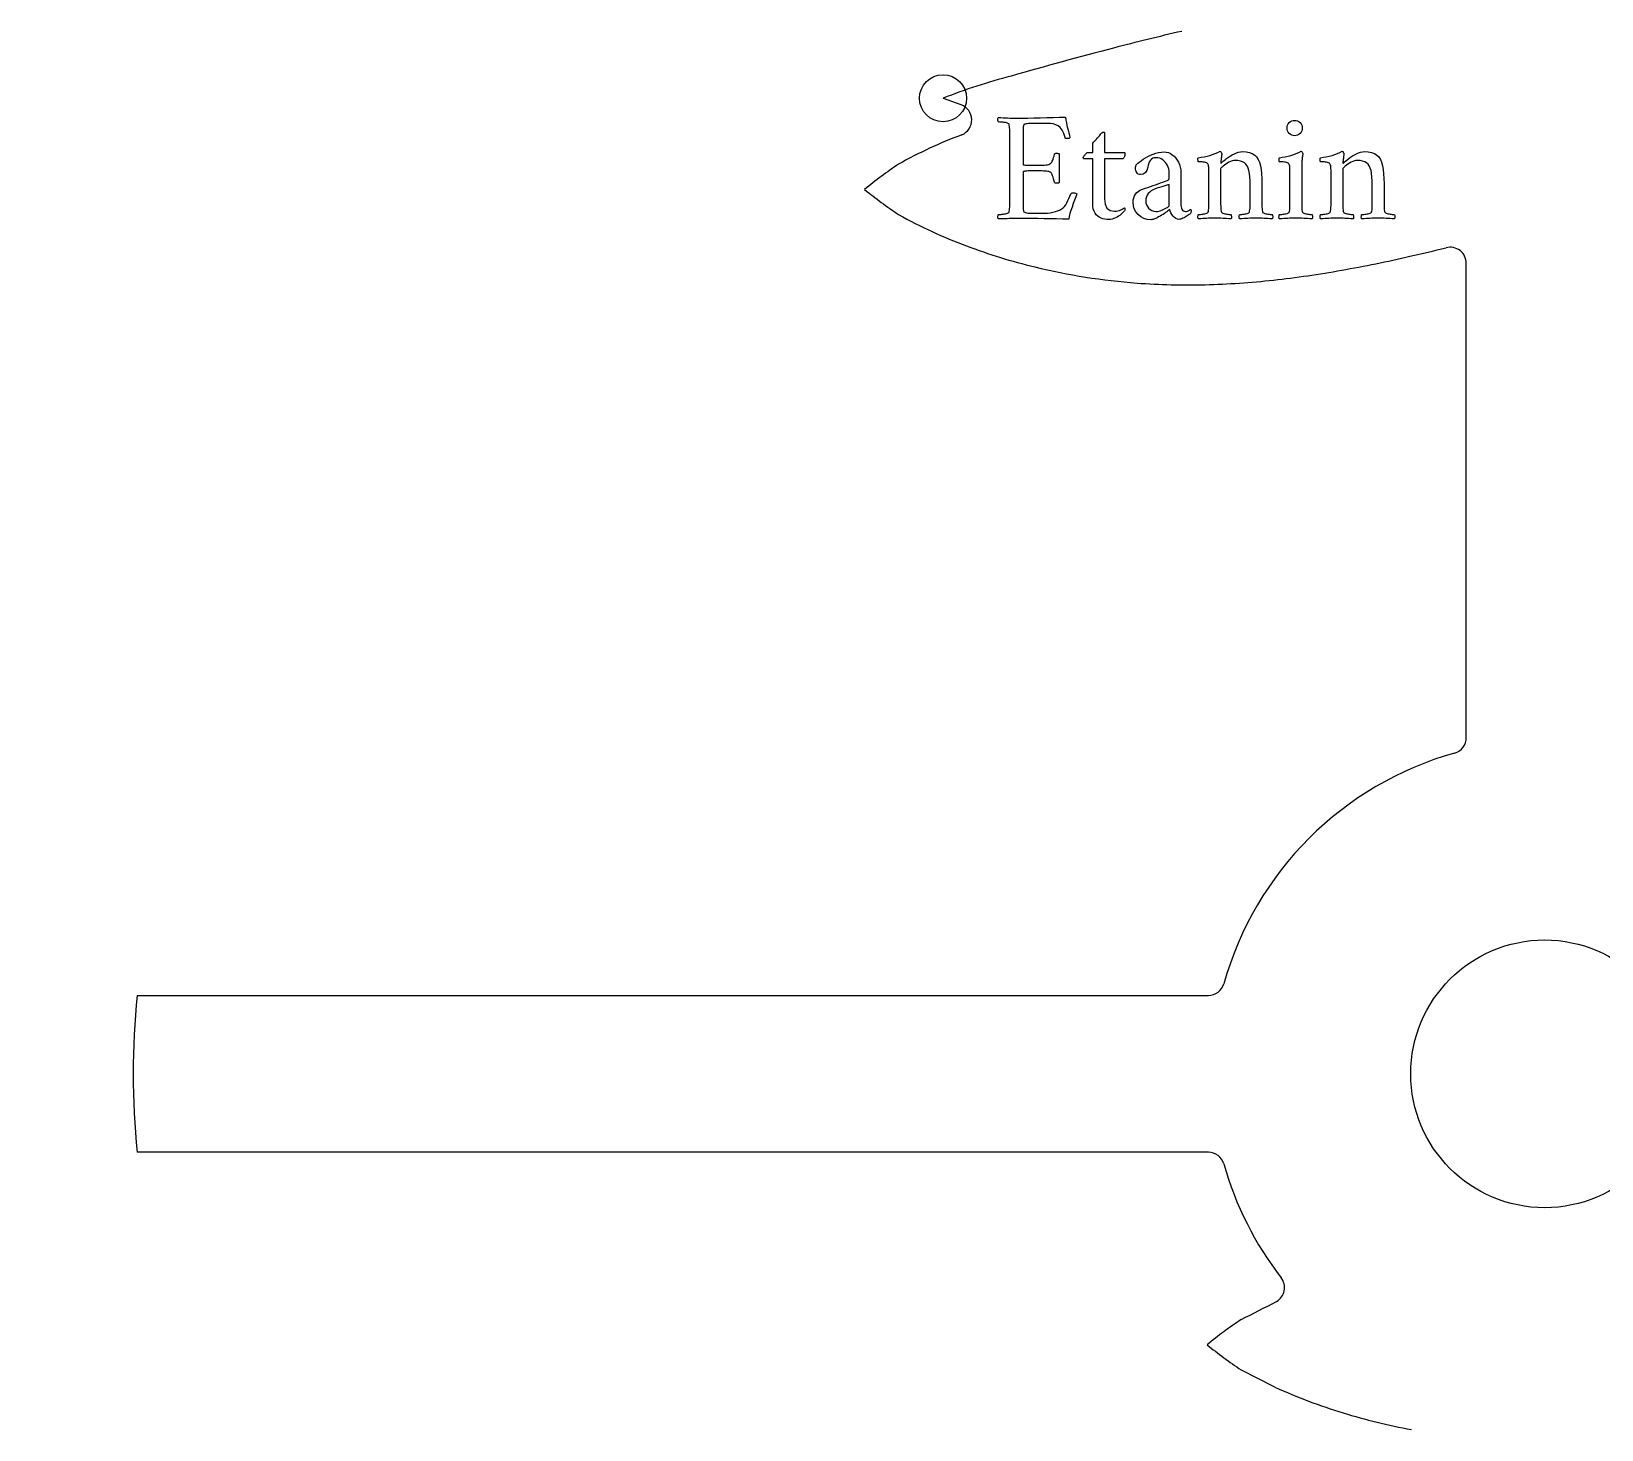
# Model space of a CAD drawing. Header units: millimetres. Extents: x -61 to 61, y -61 to 61.
# Drawn here: x -23.45 to 0.88, y -5.51 to 16.16 of the extents above; entities that cross this region are included whole.
import ezdxf

# ---------------------------------------------------------------- set-up
doc = ezdxf.new("R2010")
doc.units = ezdxf.units.MM
for name, color, linetype in [('CUT_INNER', 6, 'Continuous'), ('CUT_OUTER', 1, 'Continuous'), ('ENGRAVE', 7, 'Continuous'), ('TEXT', 5, 'Continuous')]:
    doc.layers.add(name, color=color, linetype=linetype)

msp = doc.modelspace()

# ---------------------------------------------------------------- linework, layer by layer
at = {"layer": 'CUT_INNER'}
for points in [[(-9.0428, 15.0203), (-9.317, 15.1188), (-9.3221, 15.121)], [(-1.215, 5.2115), (-1.215, 12.5624)], [(-21.8115, 1.2147), (-21.8058, 1.215), (-5.2115, 1.215)], [(-5.2115, -1.215), (-21.8058, -1.215), (-21.8115, -1.2147)], [(-4.1795, -4.8562), (-4.6987, -4.5926), (-4.7033, -4.59)]]:
    msp.add_lwpolyline(points, dxfattribs=at)
msp.add_circle((0, 0), 2.075, dxfattribs=at)
for centre, radius, start, end in [((-0.0003, 17.3601), 35.4923, 92.38122, 181.94185), ((-0.0001, 0), 57.7124, 121.992876, 268.538679), ((2.3646, -18.7432), 35.804, 102.89237, 104.63396), ((10.9201, -51.5631), 69.7207, 104.62263, 105.972902), ((-5.9287, 6.5154), 9.2504, 104.63418, 111.5207), ((-9.1273, 14.785), 0.25, 292.47879, 70.23331), ((-6.5729, 7.9811), 7.0178, 110.51072, 119.3323), ((-6.3282, 8.573), 6.6408, 123.67843, 129.34769), ((-5.6583, 19.7486), 7.7655, 231.06311, 235.91077), ((-6.3424, 19.8892), 7.5261, 240.82983, 249.66354), ((-5.7062, 21.5062), 9.2635, 249.44982, 256.29343), ((-7.0856, 34.4907), 22.3846, 280.13885, 282.90052), ((-6.3188, 31.7091), 19.5024, 282.52908, 284.22553), ((-1.465, 12.5624), 0.25, 0, 104.19928), ((-5.6089, 21.9062), 9.6752, 256.29474, 265.80765), ((-5.9559, 28.1732), 15.9669, 276.30547, 280.13894), ((-5.5288, 22.9358), 10.7079, 265.78268, 271.44181), ((-5.5789, 24.7783), 12.5511, 271.4591, 276.297), ((-1.465, 5.2115), 0.25, 286.17188, 0), ((-0.001, 0.001), 5.1623, 105.67065, 164.32935), ((-5.2115, 1.465), 0.25, 270, 343.82812), ((-9.4722, 0), 12.3989, 174.37769, 185.62231), ((-0.0033, 17.3565), 35.4882, 208.67828, 236.6805), ((-5.2115, -1.465), 0.25, 16.17188, 90), ((-0.0085, -0.0043), 5.1542, 195.65788, 217.78609), ((-4.2808, -3.3137), 0.25, 300.39362, 37.26562), ((-33.9672, 54.4401), 65.1864, 296.674836, 297.216087), ((-1.0208, -9.3346), 6.6408, 123.67843, 129.34769), ((-0.3509, 1.841), 7.7655, 231.06311, 235.91077), ((-0.5569, 3.135), 8.7739, 245.61417, 252.99988), ((-0.3467, 3.788), 9.4598, 252.93866, 259.53128)]:
    msp.add_arc(centre, radius, start, end, dxfattribs=at)
at = {"layer": 'CUT_OUTER'}
msp.add_circle((0, 0), 60.75, dxfattribs=at)
at = {"layer": 'ENGRAVE'}
for centre, radius in [((0, 17.3597), 40.0734), ((-9.323, 15.121), 0.3645)]:
    msp.add_circle(centre, radius, dxfattribs=at)
at = {"layer": 'TEXT'}
for points in [[(-8.1842, 14.812), (-8.0986, 14.8124), (-8.0087, 14.8138), (-7.9146, 14.8161), (-7.8163, 14.8192), (-7.7165, 14.8224), (-7.6179, 14.8247), (-7.5205, 14.826), (-7.4243, 14.8265), (-7.4178, 14.7826), (-7.4103, 14.7406), (-7.402, 14.7003), (-7.3928, 14.6619), (-7.3833, 14.6241), (-7.374, 14.5857), (-7.3651, 14.5467), (-7.3565, 14.507), (-7.3636, 14.5017), (-7.3728, 14.4979), (-7.3842, 14.4957), (-7.3976, 14.4949), (-7.4115, 14.496), (-7.4218, 14.4992), (-7.4285, 14.5045), (-7.4315, 14.5119), (-7.4528, 14.5768), (-7.4781, 14.6286), (-7.5073, 14.6675), (-7.5404, 14.6934), (-7.577, 14.7103), (-7.6167, 14.7224), (-7.6593, 14.7297), (-7.705, 14.7321), (-7.9083, 14.7321), (-7.9171, 14.732), (-7.9289, 14.7318), (-7.9437, 14.7314), (-7.9615, 14.7309), (-7.9806, 14.7301), (-7.9991, 14.7288), (-8.0169, 14.727), (-8.0341, 14.7248), (-8.0493, 14.722), (-8.0608, 14.7182), (-8.0686, 14.7135), (-8.0729, 14.7079), (-8.0761, 14.6949), (-8.0786, 14.6801), (-8.0804, 14.6634), (-8.0813, 14.645), (-8.0819, 14.6255), (-8.0822, 14.6056), (-8.0825, 14.5855), (-8.0825, 14.5651), (-8.0825, 14.5571), (-8.0825, 14.55), (-8.0825, 14.5438), (-8.0825, 14.5385), (-8.0825, 14.098), (-8.0806, 14.0936), (-8.0747, 14.0901), (-8.0649, 14.0876), (-8.0511, 14.0859), (-8.0349, 14.0849), (-8.0178, 14.0841), (-7.9998, 14.0836), (-7.9809, 14.0835), (-7.8575, 14.0835), (-7.8175, 14.0838), (-7.7821, 14.0847), (-7.7515, 14.0862), (-7.7256, 14.0883), (-7.7036, 14.0915), (-7.6847, 14.0962), (-7.6691, 14.1024), (-7.6566, 14.1101), (-7.6463, 14.1196), (-7.6372, 14.1313), (-7.6294, 14.1451), (-7.6227, 14.1609), (-7.6165, 14.1794), (-7.61, 14.2009), (-7.6032, 14.2254), (-7.5961, 14.2529), (-7.5931, 14.2603), (-7.5864, 14.2656), (-7.5761, 14.2688), (-7.5622, 14.2698), (-7.5487, 14.2691), (-7.5374, 14.2668), (-7.5282, 14.263), (-7.5211, 14.2577), (-7.5211, 13.8124), (-7.5271, 13.8082), (-7.5356, 13.8052), (-7.5465, 13.8034), (-7.5598, 13.8027), (-7.5729, 13.8038), (-7.5834, 13.807), (-7.5911, 13.8123), (-7.5961, 13.8197), (-7.6042, 13.8512), (-7.6115, 13.8781), (-7.6181, 13.9002), (-7.6239, 13.9177), (-7.6292, 13.9316), (-7.6342, 13.9431), (-7.6389, 13.9522), (-7.6433, 13.9588), (-7.6477, 13.9641), (-7.6527, 13.9688), (-7.658, 13.9731), (-7.6639, 13.977), (-7.6719, 13.9815), (-7.6838, 13.9852), (-7.6997, 13.9881), (-7.7195, 13.9903), (-7.7418, 13.992), (-7.7652, 13.9933), (-7.7896, 13.9944), (-7.8151, 13.9952), (-7.8408, 13.9957), (-7.8656, 13.9961), (-7.8898, 13.9963), (-7.9131, 13.9964), (-7.9294, 13.9963), (-7.9467, 13.9961), (-7.9651, 13.9957), (-7.9845, 13.9952), (-8.0038, 13.9944), (-8.0217, 13.9933), (-8.0383, 13.992), (-8.0535, 13.9903), (-8.0662, 13.988), (-8.0753, 13.9846), (-8.0807, 13.9801), (-8.0825, 13.9746), (-8.0825, 13.5244), (-8.0825, 13.5217), (-8.0825, 13.5184), (-8.0825, 13.5144), (-8.0825, 13.5099), (-8.0825, 13.4918), (-8.0822, 13.4712), (-8.0819, 13.4482), (-8.0813, 13.4228), (-8.0802, 13.399), (-8.078, 13.381), (-8.0748, 13.3688), (-8.0704, 13.3623), (-8.0577, 13.3546), (-8.0435, 13.3487), (-8.028, 13.3443), (-8.0112, 13.3417), (-7.9911, 13.3401), (-7.9661, 13.339), (-7.9361, 13.3383), (-7.901, 13.3381), (-7.7873, 13.3381), (-7.7451, 13.3391), (-7.7032, 13.3423), (-7.6616, 13.3476), (-7.6203, 13.355), (-7.5813, 13.3644), (-7.5465, 13.3756), (-7.5159, 13.3886), (-7.4896, 13.4034), (-7.4633, 13.4222), (-7.44, 13.4449), (-7.4197, 13.4713), (-7.4025, 13.5014), (-7.3869, 13.5342), (-7.3716, 13.5683), (-7.3566, 13.6038), (-7.342, 13.6406), (-7.338, 13.6469), (-7.3311, 13.6515), (-7.3211, 13.6542), (-7.3081, 13.6551), (-7.2881, 13.6542), (-7.2718, 13.6515), (-7.2591, 13.6469), (-7.25, 13.6406), (-7.2673, 13.5914), (-7.2854, 13.5408), (-7.3042, 13.4886), (-7.3238, 13.4349), (-7.342, 13.3824), (-7.3568, 13.3338), (-7.3681, 13.2892), (-7.3759, 13.2485), (-7.4713, 13.2488), (-7.5664, 13.2497), (-7.6613, 13.2512), (-7.7558, 13.2534), (-7.8532, 13.2555), (-7.9567, 13.257), (-8.0662, 13.2579), (-8.1818, 13.2582), (-8.2219, 13.258), (-8.2598, 13.2573), (-8.2957, 13.2562), (-8.3294, 13.2546), (-8.3624, 13.253), (-8.396, 13.2518), (-8.4302, 13.2512), (-8.4649, 13.2509), (-8.4691, 13.2567), (-8.4719, 13.2643), (-8.4733, 13.2736), (-8.4734, 13.2848), (-8.4724, 13.296), (-8.4707, 13.3054), (-8.4682, 13.313), (-8.4649, 13.3187), (-8.4562, 13.3189), (-8.4444, 13.3196), (-8.4295, 13.3207), (-8.4117, 13.3223), (-8.3926, 13.3245), (-8.3739, 13.3275), (-8.3557, 13.3312), (-8.3379, 13.3356), (-8.3224, 13.3406), (-8.311, 13.3459), (-8.3036, 13.3515), (-8.3004, 13.3574), (-8.2961, 13.373), (-8.2928, 13.3907), (-8.2906, 13.4105), (-8.2895, 13.4325), (-8.2889, 13.4559), (-8.2886, 13.4803), (-8.2883, 13.5055), (-8.2883, 13.5317), (-8.2883, 14.5409), (-8.2883, 14.5672), (-8.2886, 14.5926), (-8.2889, 14.6174), (-8.2895, 14.6413), (-8.2906, 14.6638), (-8.2928, 14.684), (-8.2961, 14.7019), (-8.3004, 14.7176), (-8.3036, 14.7244), (-8.311, 14.7303), (-8.3224, 14.7353), (-8.3379, 14.7394), (-8.3557, 14.7428), (-8.3739, 14.7457), (-8.3926, 14.7482), (-8.4117, 14.7503), (-8.4295, 14.7518), (-8.4444, 14.753), (-8.4562, 14.7537), (-8.4649, 14.7539), (-8.4682, 14.7596), (-8.4707, 14.7672), (-8.4724, 14.7766), (-8.4734, 14.7878), (-8.4733, 14.799), (-8.4719, 14.8083), (-8.4691, 14.8159), (-8.4649, 14.8217), (-8.4288, 14.8204), (-8.3929, 14.8189), (-8.3574, 14.8173), (-8.3221, 14.8156), (-8.2872, 14.814), (-8.2526, 14.8129), (-8.2182, 14.8122), (-8.1842, 14.812)], [(-3.9924, 14.6595), (-3.9902, 14.6829), (-3.9836, 14.7046), (-3.9727, 14.7246), (-3.9573, 14.743), (-3.9389, 14.7583), (-3.9189, 14.7693), (-3.8972, 14.7759), (-3.8738, 14.7781), (-3.8504, 14.7759), (-3.8287, 14.7693), (-3.8087, 14.7583), (-3.7903, 14.743), (-3.775, 14.7246), (-3.764, 14.7046), (-3.7574, 14.6829), (-3.7552, 14.6595), (-3.7574, 14.6361), (-3.764, 14.6144), (-3.775, 14.5944), (-3.7903, 14.576), (-3.8087, 14.5606), (-3.8287, 14.5497), (-3.8504, 14.5431), (-3.8738, 14.5409), (-3.8972, 14.5431), (-3.9189, 14.5497), (-3.9389, 14.5606), (-3.9573, 14.576), (-3.9727, 14.5944), (-3.9836, 14.6144), (-3.9902, 14.6361), (-3.9924, 14.6595)], [(-6.8216, 14.2795), (-6.5167, 14.2795), (-6.5114, 14.2779), (-6.5076, 14.2729), (-6.5053, 14.2646), (-6.5046, 14.2529), (-6.5067, 14.2349), (-6.513, 14.2172), (-6.5236, 14.1998), (-6.5385, 14.1827), (-6.8216, 14.1827), (-6.8216, 13.5631), (-6.8118, 13.4784), (-6.7823, 13.4179), (-6.7331, 13.3816), (-6.6643, 13.3695), (-6.6383, 13.3709), (-6.6135, 13.375), (-6.5899, 13.3818), (-6.5675, 13.3913), (-6.5477, 13.4014), (-6.5318, 13.4101), (-6.5199, 13.4172), (-6.5118, 13.4228), (-6.5087, 13.421), (-6.5064, 13.4179), (-6.505, 13.4137), (-6.5046, 13.4083), (-6.5052, 13.396), (-6.507, 13.3859), (-6.51, 13.3779), (-6.5143, 13.372), (-6.5239, 13.3615), (-6.5357, 13.3496), (-6.5499, 13.3361), (-6.5663, 13.3211), (-6.5847, 13.3058), (-6.6047, 13.2915), (-6.6264, 13.278), (-6.6498, 13.2655), (-6.6746, 13.2549), (-6.7006, 13.2473), (-6.7278, 13.2428), (-6.7563, 13.2413), (-6.7863, 13.2426), (-6.8159, 13.2467), (-6.845, 13.2535), (-6.8737, 13.263), (-6.9008, 13.2761), (-6.9254, 13.2933), (-6.9474, 13.3148), (-6.9668, 13.3405), (-6.9827, 13.3712), (-6.9941, 13.4076), (-7.0009, 13.4499), (-7.0031, 13.4978), (-7.0031, 14.1827), (-7.1411, 14.1827), (-7.1434, 14.1832), (-7.1453, 14.1848), (-7.147, 14.1875), (-7.1484, 14.1912), (-7.1494, 14.1952), (-7.1502, 14.1988), (-7.1506, 14.2019), (-7.1508, 14.2045), (-7.1499, 14.2078), (-7.1471, 14.2127), (-7.1426, 14.2192), (-7.1363, 14.2275), (-7.1289, 14.2365), (-7.1214, 14.2453), (-7.1138, 14.254), (-7.106, 14.2626), (-7.0991, 14.27), (-7.0942, 14.2753), (-7.0912, 14.2785), (-7.0903, 14.2795), (-7.0031, 14.2795), (-7.0031, 14.4272), (-6.9905, 14.441), (-6.9768, 14.4559), (-6.9621, 14.4719), (-6.9463, 14.4889), (-6.9303, 14.5061), (-6.9151, 14.5228), (-6.9007, 14.5388), (-6.887, 14.5542), (-6.8752, 14.5676), (-6.8664, 14.5775), (-6.8606, 14.5839), (-6.8579, 14.5869), (-6.8529, 14.5911), (-6.8473, 14.5942), (-6.8414, 14.596), (-6.8349, 14.5966), (-6.8291, 14.5961), (-6.825, 14.5948), (-6.8225, 14.5925), (-6.8216, 14.5893)], [(-5.8971, 14.2892), (-5.8638, 14.2865), (-5.8315, 14.2783), (-5.8002, 14.2647), (-5.77, 14.2456), (-5.7418, 14.222), (-5.7165, 14.1948), (-5.694, 14.164), (-5.6744, 14.1295), (-5.6586, 14.092), (-5.6472, 14.052), (-5.6404, 14.0097), (-5.6381, 13.9649), (-5.6381, 13.4784), (-5.6371, 13.4563), (-5.6339, 13.4358), (-5.6286, 13.417), (-5.6212, 13.3998), (-5.6114, 13.3855), (-5.5988, 13.3753), (-5.5835, 13.3692), (-5.5655, 13.3671), (-5.5495, 13.368), (-5.5353, 13.3707), (-5.5229, 13.3753), (-5.5123, 13.3816), (-5.5035, 13.3881), (-5.4966, 13.3931), (-5.4914, 13.3966), (-5.4881, 13.3986), (-5.4858, 13.3981), (-5.4839, 13.3968), (-5.4822, 13.3945), (-5.4808, 13.3913), (-5.4798, 13.3878), (-5.479, 13.3847), (-5.4786, 13.3818), (-5.4784, 13.3792), (-5.4792, 13.3664), (-5.4814, 13.3544), (-5.4852, 13.3434), (-5.4905, 13.3332), (-5.4989, 13.3266), (-5.5096, 13.3187), (-5.5225, 13.3096), (-5.5377, 13.2993), (-5.5542, 13.2888), (-5.571, 13.2788), (-5.5881, 13.2694), (-5.6055, 13.2606), (-5.6225, 13.2532), (-5.6384, 13.2479), (-5.6533, 13.2447), (-5.6672, 13.2437), (-5.6919, 13.2469), (-5.7153, 13.2564), (-5.7373, 13.2723), (-5.7579, 13.2945), (-5.7762, 13.3201), (-5.7909, 13.3459), (-5.8022, 13.3721), (-5.81, 13.3986), (-5.8164, 13.3927), (-5.826, 13.3847), (-5.8388, 13.3745), (-5.8548, 13.3623), (-5.873, 13.3489), (-5.8926, 13.3353), (-5.9135, 13.3217), (-5.9358, 13.3078), (-5.9587, 13.2944), (-5.9815, 13.2818), (-6.0041, 13.2702), (-6.0266, 13.2594), (-6.0481, 13.2504), (-6.068, 13.244), (-6.0863, 13.2401), (-6.1028, 13.2388), (-6.1586, 13.2438), (-6.2099, 13.2585), (-6.2567, 13.2831), (-6.2989, 13.3175), (-6.3338, 13.359), (-6.3588, 13.4049), (-6.3737, 13.4552), (-6.3787, 13.5099), (-6.3762, 13.5449), (-6.3687, 13.5774), (-6.3563, 13.6072), (-6.3388, 13.6345), (-6.3189, 13.6582), (-6.2992, 13.6772), (-6.2796, 13.6915), (-6.2601, 13.7011), (-6.2253, 13.7134), (-6.1884, 13.7262), (-6.1496, 13.7394), (-6.1089, 13.7531), (-6.0678, 13.767), (-6.0281, 13.7807), (-5.9898, 13.7942), (-5.9528, 13.8076), (-5.9189, 13.8201), (-5.8898, 13.8312), (-5.8656, 13.8407), (-5.8463, 13.8487), (-5.8375, 13.8526), (-5.8306, 13.8569), (-5.8254, 13.8617), (-5.8221, 13.8669), (-5.82, 13.8736), (-5.8185, 13.8829), (-5.8175, 13.8948), (-5.8172, 13.9092), (-5.8172, 13.9722), (-5.8189, 13.9987), (-5.8239, 14.0251), (-5.8322, 14.0513), (-5.8439, 14.0774), (-5.8584, 14.1024), (-5.8753, 14.1252), (-5.8947, 14.146), (-5.9165, 14.1646), (-5.9402, 14.1799), (-5.9655, 14.1909), (-5.9923, 14.1975), (-6.0205, 14.1997), (-6.0488, 14.1972), (-6.0732, 14.19), (-6.0936, 14.1779), (-6.1101, 14.1609), (-6.1235, 14.1396), (-6.1349, 14.1143), (-6.1441, 14.0852), (-6.1512, 14.052), (-6.1664, 14.0023), (-6.19, 13.9667), (-6.222, 13.9454), (-6.2626, 13.9383), (-6.2808, 13.9402), (-6.2967, 13.9461), (-6.3104, 13.956), (-6.3219, 13.9697), (-6.3309, 13.9858), (-6.3373, 14.0024), (-6.3411, 14.0197), (-6.3424, 14.0375), (-6.3421, 14.042), (-6.3412, 14.0481), (-6.3397, 14.0559), (-6.3376, 14.0653), (-6.335, 14.0749), (-6.3321, 14.0832), (-6.329, 14.0901), (-6.3255, 14.0956), (-6.3054, 14.1133), (-6.2813, 14.1325), (-6.2533, 14.1532), (-6.2214, 14.1755), (-6.1864, 14.1977), (-6.1491, 14.2184), (-6.1096, 14.2376), (-6.0677, 14.2553), (-6.0248, 14.2701), (-5.9821, 14.2807), (-5.9395, 14.2871), (-5.8971, 14.2892)], [(-4.687, 14.294), (-4.6268, 14.2907), (-4.5745, 14.2807), (-4.53, 14.2641), (-4.4934, 14.2408), (-4.4634, 14.2106), (-4.4386, 14.173), (-4.4192, 14.1283), (-4.4051, 14.0762), (-4.395, 14.0168), (-4.3878, 13.9498), (-4.3835, 13.8752), (-4.3821, 13.7931), (-4.3821, 13.5317), (-4.382, 13.5055), (-4.3818, 13.4803), (-4.3814, 13.4559), (-4.3809, 13.4325), (-4.3797, 13.4105), (-4.3775, 13.3907), (-4.3743, 13.373), (-4.37, 13.3574), (-4.366, 13.3515), (-4.3588, 13.3459), (-4.3484, 13.3406), (-4.3349, 13.3356), (-4.3195, 13.3312), (-4.3037, 13.3275), (-4.2874, 13.3245), (-4.2707, 13.3223), (-4.255, 13.3207), (-4.2417, 13.3196), (-4.2308, 13.3189), (-4.2223, 13.3187), (-4.2191, 13.313), (-4.2166, 13.3054), (-4.2148, 13.296), (-4.2139, 13.2848), (-4.2139, 13.2736), (-4.2154, 13.2643), (-4.2182, 13.2567), (-4.2223, 13.2509), (-4.2575, 13.2533), (-4.2904, 13.2555), (-4.321, 13.2575), (-4.3494, 13.2594), (-4.3776, 13.261), (-4.4078, 13.2621), (-4.4399, 13.2628), (-4.474, 13.263), (-4.5072, 13.2628), (-4.5388, 13.2621), (-4.5689, 13.261), (-4.5975, 13.2594), (-4.6264, 13.2575), (-4.6574, 13.2555), (-4.6905, 13.2533), (-4.7257, 13.2509), (-4.7299, 13.2567), (-4.7327, 13.2643), (-4.7341, 13.2736), (-4.7342, 13.2848), (-4.7332, 13.296), (-4.7315, 13.3054), (-4.729, 13.313), (-4.7257, 13.3187), (-4.7172, 13.3189), (-4.7061, 13.3196), (-4.6924, 13.3207), (-4.6761, 13.3223), (-4.6588, 13.3245), (-4.6419, 13.3275), (-4.6255, 13.3312), (-4.6096, 13.3356), (-4.5956, 13.3406), (-4.5854, 13.3459), (-4.5787, 13.3515), (-4.5757, 13.3574), (-4.5714, 13.373), (-4.5681, 13.3907), (-4.5659, 13.4105), (-4.5648, 13.4325), (-4.5643, 13.4559), (-4.5639, 13.4803), (-4.5637, 13.5055), (-4.5636, 13.5317), (-4.5636, 13.7689), (-4.5648, 13.8387), (-4.5684, 13.9005), (-4.5745, 13.9542), (-4.5829, 14), (-4.5946, 14.0388), (-4.6102, 14.0717), (-4.6297, 14.0987), (-4.6531, 14.1198), (-4.6811, 14.1357), (-4.7142, 14.147), (-4.7525, 14.1538), (-4.7959, 14.1561), (-4.8182, 14.1544), (-4.8416, 14.1491), (-4.866, 14.1404), (-4.8915, 14.1283), (-4.9167, 14.1141), (-4.9402, 14.0995), (-4.9621, 14.0845), (-4.9823, 14.069), (-4.9992, 14.0544), (-5.0113, 14.0423), (-5.0186, 14.0327), (-5.021, 14.0254), (-5.021, 13.5317), (-5.0209, 13.5055), (-5.0207, 13.4803), (-5.0203, 13.4559), (-5.0198, 13.4325), (-5.0186, 13.4105), (-5.0165, 13.3907), (-5.0132, 13.373), (-5.0089, 13.3574), (-5.0049, 13.3515), (-4.9977, 13.3459), (-4.9873, 13.3406), (-4.9738, 13.3356), (-4.9584, 13.3312), (-4.9426, 13.3275), (-4.9264, 13.3245), (-4.9097, 13.3223), (-4.8939, 13.3207), (-4.8806, 13.3196), (-4.8697, 13.3189), (-4.8613, 13.3187), (-4.858, 13.313), (-4.8555, 13.3054), (-4.8538, 13.296), (-4.8528, 13.2848), (-4.8529, 13.2736), (-4.8543, 13.2643), (-4.8571, 13.2567), (-4.8613, 13.2509), (-4.8964, 13.2533), (-4.9293, 13.2555), (-4.96, 13.2575), (-4.9883, 13.2594), (-5.0165, 13.261), (-5.0467, 13.2621), (-5.0789, 13.2628), (-5.113, 13.263), (-5.1461, 13.2628), (-5.1777, 13.2621), (-5.2078, 13.261), (-5.2364, 13.2594), (-5.2653, 13.2575), (-5.2963, 13.2555), (-5.3294, 13.2533), (-5.3647, 13.2509), (-5.3688, 13.2567), (-5.3716, 13.2643), (-5.3731, 13.2736), (-5.3731, 13.2848), (-5.3722, 13.296), (-5.3704, 13.3054), (-5.3679, 13.313), (-5.3647, 13.3187), (-5.3561, 13.3189), (-5.345, 13.3196), (-5.3313, 13.3207), (-5.315, 13.3223), (-5.2977, 13.3245), (-5.2809, 13.3275), (-5.2645, 13.3312), (-5.2485, 13.3356), (-5.2346, 13.3406), (-5.2243, 13.3459), (-5.2176, 13.3515), (-5.2146, 13.3574), (-5.2103, 13.373), (-5.207, 13.3907), (-5.2049, 13.4105), (-5.2037, 13.4325), (-5.2032, 13.4559), (-5.2028, 13.4803), (-5.2026, 13.5055), (-5.2025, 13.5317), (-5.2025, 13.9625), (-5.2026, 13.9758), (-5.2028, 13.9915), (-5.2032, 14.0097), (-5.2037, 14.0302), (-5.2049, 14.0507), (-5.207, 14.0684), (-5.2103, 14.0833), (-5.2146, 14.0956), (-5.2199, 14.1057), (-5.2285, 14.114), (-5.2405, 14.1208), (-5.2558, 14.1258), (-5.2727, 14.1296), (-5.2896, 14.1325), (-5.3066, 14.1345), (-5.3235, 14.1355), (-5.3389, 14.1361), (-5.3514, 14.1364), (-5.3607, 14.1367), (-5.3671, 14.1367), (-5.3683, 14.1404), (-5.3695, 14.1464), (-5.3707, 14.1549), (-5.3719, 14.1658), (-5.3725, 14.177), (-5.3719, 14.1863), (-5.3701, 14.1939), (-5.3671, 14.1997), (-5.3214, 14.2065), (-5.2763, 14.2148), (-5.2319, 14.2246), (-5.188, 14.236), (-5.1455, 14.249), (-5.1051, 14.2638), (-5.0668, 14.2804), (-5.0307, 14.2989), (-5.0259, 14.298), (-5.0213, 14.2953), (-5.0168, 14.2907), (-5.0125, 14.2844), (-5.0088, 14.2774), (-5.0062, 14.2711), (-5.0046, 14.2653), (-5.0041, 14.2602), (-5.0043, 14.2551), (-5.005, 14.2472), (-5.0061, 14.2363), (-5.0077, 14.2227), (-5.0095, 14.2076), (-5.0113, 14.1927), (-5.0131, 14.178), (-5.0149, 14.1634), (-5.0165, 14.15), (-5.0177, 14.1392), (-5.0183, 14.1307), (-5.0186, 14.1246), (-5.0183, 14.1204), (-5.0174, 14.1174), (-5.0159, 14.1156), (-5.0137, 14.115), (-5.0124, 14.1153), (-5.0107, 14.1162), (-5.0087, 14.1177), (-5.0065, 14.1198), (-4.9925, 14.134), (-4.9747, 14.15), (-4.9532, 14.1679), (-4.9278, 14.1876), (-4.8999, 14.2076), (-4.8706, 14.2266), (-4.84, 14.2445), (-4.808, 14.2614), (-4.7759, 14.2757), (-4.7451, 14.2859), (-4.7154, 14.292), (-4.687, 14.294)], [(-3.7649, 13.5317), (-3.7648, 13.5055), (-3.7646, 13.4803), (-3.7642, 13.4559), (-3.7637, 13.4325), (-3.7626, 13.4105), (-3.7604, 13.3907), (-3.7571, 13.373), (-3.7528, 13.3574), (-3.7488, 13.3515), (-3.7416, 13.3459), (-3.7313, 13.3406), (-3.7177, 13.3356), (-3.7024, 13.3312), (-3.6866, 13.3275), (-3.6703, 13.3245), (-3.6536, 13.3223), (-3.6378, 13.3207), (-3.6245, 13.3196), (-3.6136, 13.3189), (-3.6052, 13.3187), (-3.6019, 13.313), (-3.5994, 13.3054), (-3.5977, 13.296), (-3.5967, 13.2848), (-3.5968, 13.2736), (-3.5982, 13.2643), (-3.601, 13.2567), (-3.6052, 13.2509), (-3.6403, 13.2533), (-3.6732, 13.2555), (-3.7039, 13.2575), (-3.7322, 13.2594), (-3.7604, 13.261), (-3.7906, 13.2621), (-3.8228, 13.2628), (-3.8569, 13.263), (-3.89, 13.2628), (-3.9216, 13.2621), (-3.9517, 13.261), (-3.9803, 13.2594), (-4.0092, 13.2575), (-4.0402, 13.2555), (-4.0733, 13.2533), (-4.1086, 13.2509), (-4.1127, 13.2567), (-4.1155, 13.2643), (-4.117, 13.2736), (-4.117, 13.2848), (-4.1161, 13.296), (-4.1143, 13.3054), (-4.1118, 13.313), (-4.1086, 13.3187), (-4.1, 13.3189), (-4.0889, 13.3196), (-4.0752, 13.3207), (-4.059, 13.3223), (-4.0416, 13.3245), (-4.0248, 13.3275), (-4.0084, 13.3312), (-3.9924, 13.3356), (-3.9785, 13.3406), (-3.9682, 13.3459), (-3.9616, 13.3515), (-3.9585, 13.3574), (-3.9542, 13.373), (-3.951, 13.3907), (-3.9488, 13.4105), (-3.9476, 13.4325), (-3.9471, 13.4559), (-3.9467, 13.4803), (-3.9465, 13.5055), (-3.9464, 13.5317), (-3.9464, 13.9722), (-3.9465, 13.9852), (-3.9467, 14), (-3.9471, 14.0166), (-3.9476, 14.0351), (-3.9488, 14.0534), (-3.951, 14.0696), (-3.9542, 14.0836), (-3.9585, 14.0956), (-3.9638, 14.1057), (-3.9724, 14.114), (-3.9844, 14.1208), (-3.9997, 14.1258), (-4.0166, 14.1296), (-4.0336, 14.1325), (-4.0505, 14.1345), (-4.0674, 14.1355), (-4.0829, 14.1361), (-4.0953, 14.1364), (-4.1046, 14.1367), (-4.111, 14.1367), (-4.1122, 14.1404), (-4.1134, 14.1464), (-4.1146, 14.1549), (-4.1158, 14.1658), (-4.1164, 14.177), (-4.1158, 14.1863), (-4.114, 14.1939), (-4.111, 14.1997), (-4.0653, 14.2065), (-4.0202, 14.2148), (-3.9758, 14.2246), (-3.9319, 14.236), (-3.8894, 14.249), (-3.849, 14.2638), (-3.8107, 14.2804), (-3.7746, 14.2989), (-3.7698, 14.298), (-3.7652, 14.2953), (-3.7607, 14.2907), (-3.7564, 14.2844), (-3.7527, 14.2774), (-3.7501, 14.2711), (-3.7485, 14.2653), (-3.748, 14.2602), (-3.7483, 14.2549), (-3.7492, 14.2462), (-3.7507, 14.2343), (-3.7528, 14.219), (-3.7552, 14.2021), (-3.7573, 14.1851), (-3.7594, 14.1682), (-3.7613, 14.1513), (-3.7629, 14.1357), (-3.764, 14.1228), (-3.7647, 14.1127), (-3.7649, 14.1053)], [(-2.7944, 14.294), (-2.7342, 14.2907), (-2.6819, 14.2807), (-2.6374, 14.2641), (-2.6008, 14.2408), (-2.5708, 14.2106), (-2.546, 14.173), (-2.5266, 14.1283), (-2.5125, 14.0762), (-2.5024, 14.0168), (-2.4952, 13.9498), (-2.4909, 13.8752), (-2.4895, 13.7931), (-2.4895, 13.5317), (-2.4894, 13.5055), (-2.4892, 13.4803), (-2.4888, 13.4559), (-2.4883, 13.4325), (-2.4871, 13.4105), (-2.4849, 13.3907), (-2.4817, 13.373), (-2.4774, 13.3574), (-2.4734, 13.3515), (-2.4662, 13.3459), (-2.4558, 13.3406), (-2.4423, 13.3356), (-2.4269, 13.3312), (-2.4111, 13.3275), (-2.3948, 13.3245), (-2.3781, 13.3223), (-2.3624, 13.3207), (-2.3491, 13.3196), (-2.3382, 13.3189), (-2.3297, 13.3187), (-2.3265, 13.313), (-2.324, 13.3054), (-2.3222, 13.296), (-2.3213, 13.2848), (-2.3213, 13.2736), (-2.3228, 13.2643), (-2.3256, 13.2567), (-2.3297, 13.2509), (-2.3649, 13.2533), (-2.3978, 13.2555), (-2.4284, 13.2575), (-2.4568, 13.2594), (-2.485, 13.261), (-2.5152, 13.2621), (-2.5473, 13.2628), (-2.5814, 13.263), (-2.6146, 13.2628), (-2.6462, 13.2621), (-2.6763, 13.261), (-2.7049, 13.2594), (-2.7338, 13.2575), (-2.7648, 13.2555), (-2.7979, 13.2533), (-2.8331, 13.2509), (-2.8373, 13.2567), (-2.8401, 13.2643), (-2.8415, 13.2736), (-2.8416, 13.2848), (-2.8406, 13.296), (-2.8389, 13.3054), (-2.8364, 13.313), (-2.8331, 13.3187), (-2.8246, 13.3189), (-2.8135, 13.3196), (-2.7998, 13.3207), (-2.7835, 13.3223), (-2.7662, 13.3245), (-2.7493, 13.3275), (-2.7329, 13.3312), (-2.717, 13.3356), (-2.703, 13.3406), (-2.6928, 13.3459), (-2.6861, 13.3515), (-2.6831, 13.3574), (-2.6788, 13.373), (-2.6755, 13.3907), (-2.6733, 13.4105), (-2.6722, 13.4325), (-2.6717, 13.4559), (-2.6713, 13.4803), (-2.6711, 13.5055), (-2.671, 13.5317), (-2.671, 13.7689), (-2.6722, 13.8387), (-2.6758, 13.9005), (-2.6819, 13.9542), (-2.6903, 14), (-2.702, 14.0388), (-2.7176, 14.0717), (-2.7371, 14.0987), (-2.7605, 14.1198), (-2.7885, 14.1357), (-2.8216, 14.147), (-2.8599, 14.1538), (-2.9033, 14.1561), (-2.9256, 14.1544), (-2.949, 14.1491), (-2.9734, 14.1404), (-2.9989, 14.1283), (-3.0241, 14.1141), (-3.0476, 14.0995), (-3.0695, 14.0845), (-3.0897, 14.069), (-3.1066, 14.0544), (-3.1187, 14.0423), (-3.126, 14.0327), (-3.1284, 14.0254), (-3.1284, 13.5317), (-3.1283, 13.5055), (-3.1281, 13.4803), (-3.1277, 13.4559), (-3.1272, 13.4325), (-3.1261, 13.4105), (-3.1239, 13.3907), (-3.1206, 13.373), (-3.1163, 13.3574), (-3.1123, 13.3515), (-3.1051, 13.3459), (-3.0947, 13.3406), (-3.0812, 13.3356), (-3.0658, 13.3312), (-3.05, 13.3275), (-3.0338, 13.3245), (-3.0171, 13.3223), (-3.0013, 13.3207), (-2.988, 13.3196), (-2.9771, 13.3189), (-2.9687, 13.3187), (-2.9654, 13.313), (-2.9629, 13.3054), (-2.9612, 13.296), (-2.9602, 13.2848), (-2.9603, 13.2736), (-2.9617, 13.2643), (-2.9645, 13.2567), (-2.9687, 13.2509), (-3.0038, 13.2533), (-3.0367, 13.2555), (-3.0674, 13.2575), (-3.0957, 13.2594), (-3.1239, 13.261), (-3.1541, 13.2621), (-3.1863, 13.2628), (-3.2204, 13.263), (-3.2535, 13.2628), (-3.2851, 13.2621), (-3.3152, 13.261), (-3.3438, 13.2594), (-3.3727, 13.2575), (-3.4037, 13.2555), (-3.4368, 13.2533), (-3.4721, 13.2509), (-3.4762, 13.2567), (-3.479, 13.2643), (-3.4805, 13.2736), (-3.4805, 13.2848), (-3.4796, 13.296), (-3.4778, 13.3054), (-3.4753, 13.313), (-3.4721, 13.3187), (-3.4635, 13.3189), (-3.4524, 13.3196), (-3.4387, 13.3207), (-3.4225, 13.3223), (-3.4051, 13.3245), (-3.3883, 13.3275), (-3.3719, 13.3312), (-3.3559, 13.3356), (-3.342, 13.3406), (-3.3317, 13.3459), (-3.325, 13.3515), (-3.322, 13.3574), (-3.3177, 13.373), (-3.3144, 13.3907), (-3.3123, 13.4105), (-3.3111, 13.4325), (-3.3106, 13.4559), (-3.3102, 13.4803), (-3.31, 13.5055), (-3.3099, 13.5317), (-3.3099, 13.9625), (-3.31, 13.9758), (-3.3102, 13.9915), (-3.3106, 14.0097), (-3.3111, 14.0302), (-3.3123, 14.0507), (-3.3144, 14.0684), (-3.3177, 14.0833), (-3.322, 14.0956), (-3.3273, 14.1057), (-3.3359, 14.114), (-3.3479, 14.1208), (-3.3632, 14.1258), (-3.3801, 14.1296), (-3.397, 14.1325), (-3.414, 14.1345), (-3.4309, 14.1355), (-3.4464, 14.1361), (-3.4588, 14.1364), (-3.4681, 14.1367), (-3.4745, 14.1367), (-3.4757, 14.1404), (-3.4769, 14.1464), (-3.4781, 14.1549), (-3.4793, 14.1658), (-3.4799, 14.177), (-3.4793, 14.1863), (-3.4775, 14.1939), (-3.4745, 14.1997), (-3.4288, 14.2065), (-3.3837, 14.2148), (-3.3393, 14.2246), (-3.2954, 14.236), (-3.2529, 14.249), (-3.2125, 14.2638), (-3.1742, 14.2804), (-3.1381, 14.2989), (-3.1333, 14.298), (-3.1287, 14.2953), (-3.1242, 14.2907), (-3.1199, 14.2844), (-3.1162, 14.2774), (-3.1136, 14.2711), (-3.112, 14.2653), (-3.1115, 14.2602), (-3.1117, 14.2551), (-3.1124, 14.2472), (-3.1135, 14.2363), (-3.1151, 14.2227), (-3.1169, 14.2076), (-3.1187, 14.1927), (-3.1205, 14.178), (-3.1223, 14.1634), (-3.1239, 14.15), (-3.1251, 14.1392), (-3.1257, 14.1307), (-3.126, 14.1246), (-3.1257, 14.1204), (-3.1248, 14.1174), (-3.1233, 14.1156), (-3.1211, 14.115), (-3.1198, 14.1153), (-3.1181, 14.1162), (-3.1161, 14.1177), (-3.1139, 14.1198), (-3.0999, 14.134), (-3.0821, 14.15), (-3.0606, 14.1679), (-3.0352, 14.1876), (-3.0073, 14.2076), (-2.978, 14.2266), (-2.9474, 14.2445), (-2.9154, 14.2614), (-2.8834, 14.2757), (-2.8525, 14.2859), (-2.8228, 14.292), (-2.7944, 14.294)], [(-6.023, 13.3671), (-6.0019, 13.3683), (-5.98, 13.372), (-5.9572, 13.378), (-5.9334, 13.3865), (-5.9101, 13.3964), (-5.8886, 13.4067), (-5.869, 13.4176), (-5.8511, 13.4288), (-5.8363, 13.4396), (-5.8257, 13.4491), (-5.8194, 13.4572), (-5.8172, 13.4639), (-5.8172, 13.7858), (-5.8417, 13.7781), (-5.8693, 13.7695), (-5.8998, 13.7599), (-5.9334, 13.7495), (-5.9662, 13.7392), (-5.9945, 13.7301), (-6.0183, 13.7223), (-6.0375, 13.7156), (-6.0676, 13.7022), (-6.095, 13.686), (-6.1196, 13.6671), (-6.1415, 13.6454), (-6.1595, 13.6211), (-6.1724, 13.594), (-6.1801, 13.5642), (-6.1827, 13.5317), (-6.1798, 13.5), (-6.1712, 13.4703), (-6.1568, 13.4425), (-6.1367, 13.4167), (-6.1124, 13.395), (-6.0853, 13.3795), (-6.0555, 13.3702), (-6.023, 13.3671)]]:
    msp.add_lwpolyline(points, close=True, dxfattribs=at)

doc.saveas('drawing.dxf')
